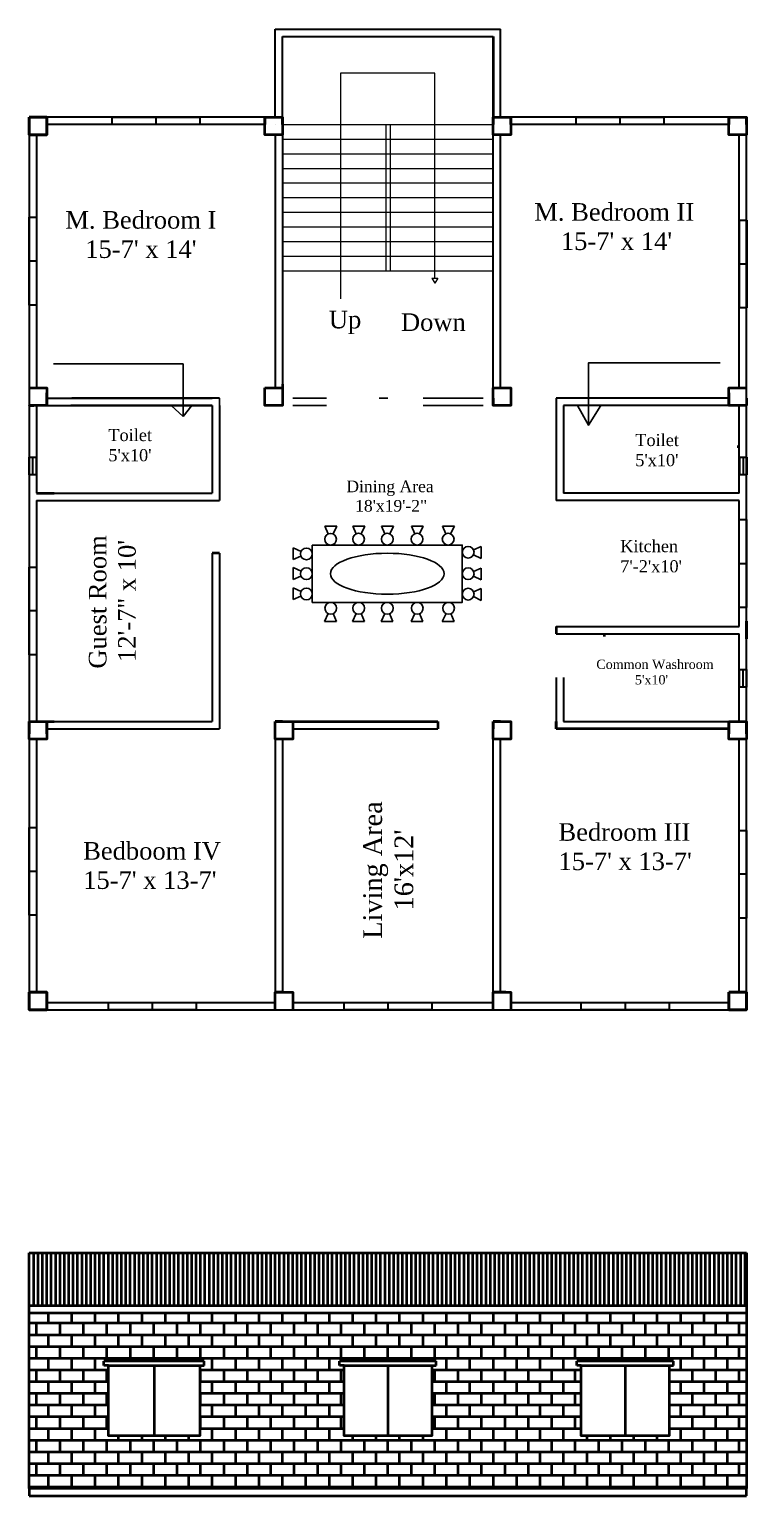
# Model space of a CAD drawing. Header units: inches. Extents: x -79350 to 491628, y -93215 to 155882.
# Drawn here: x -38312 to -37822, y 2094 to 3097 of the extents above; entities that cross this region are included whole.
import ezdxf

# ---------------------------------------------------------------- set-up
doc = ezdxf.new("R2010")
doc.units = ezdxf.units.IN
doc.header["$MEASUREMENT"] = 0
doc.layers.get('0').update_dxf_attribs({"lineweight": 30})
for name, color, linetype, lineweight in [('Column', 1, 'Continuous', 30), ('Letter', 7, 'Continuous', 20), ('LINE', 7, 'Continuous', 20)]:
    doc.layers.add(name, color=color, linetype=linetype, lineweight=lineweight)
doc.layers.add('Door', color=7, linetype='Continuous', lineweight=40, true_color=0x763422)
doc.layers.add('Window', color=7, linetype='Continuous', lineweight=30, true_color=0x6b99dd)
for name, color, linetype in [('Furnitures', 30, 'Continuous'), ('Stairs', 7, 'Continuous'), ('Wall', 7, 'Continuous')]:
    doc.layers.add(name, color=color, linetype=linetype)
doc.styles.get("Standard").update_dxf_attribs({"font": 'times.ttf', "height": 12})

msp = doc.modelspace()

# ---------------------------------------------------------------- hatches: boundary and pattern name
at = {"layer": 'LINE', "linetype": 'ByBlock', "lineweight": 40, "true_color": 0xcba65d}
h = msp.add_hatch(dxfattribs=at)
h.set_pattern_fill('AR-B816', color=43)
h.set_pattern_definition([(0, (1380.5, 14228.5), (0, 8), []), (90, (1380.5, 14228.5), (-8, 8), [8, -8])])
h.paths.add_polyline_path([(-38312.5, 2219.5), (-38312.5, 2099.5), (-37822.5, 2099.5), (-37822.5, 2219.5)])
h.paths.add_polyline_path([(-38261.5, 2186.5), (-38193, 2186.5), (-38193, 2183.5), (-38196, 2183.5), (-38196, 2135.5), (-38258.5, 2135.5), (-38258.5, 2183.5), (-38261.5, 2183.5)], flags=16)
h.paths.add_polyline_path([(-38100.5, 2186.5), (-38034.5, 2186.5), (-38034.5, 2183.5), (-38037.5, 2183.5), (-38037.5, 2135.5), (-38097.5, 2135.5), (-38097.5, 2183.5), (-38100.5, 2183.5)], flags=16)
h.paths.add_polyline_path([(-37938.42, 2186.5), (-37872.42, 2186.5), (-37872.42, 2183.5), (-37875.42, 2183.5), (-37875.42, 2135.5), (-37935.42, 2135.5), (-37935.42, 2183.5), (-37938.42, 2183.5)], flags=16)

# ---------------------------------------------------------------- linework, layer by layer
for p, q in [((-38144.5, 3036.5), (-38144.5, 3096.5)), ((-38144.5, 3096.5), (-37990.5, 3096.5)), ((-37995.5, 3096.5), (-37995.5, 3096.5)), ((-37990.5, 3036.5), (-37990.5, 3096.5)), ((-38139.5, 3036.5), (-38139.5, 3091.54)), ((-38139.5, 3091.5), (-37995.5, 3091.5)), ((-38307.5, 3036.5), (-38312.5, 3036.5)), ((-38312.5, 3031.5), (-38312.5, 3036.5)), ((-38151.5, 3036.5), (-38307.5, 3036.5)), ((-38139.5, 3036.5), (-38139.5, 3031.5)), ((-37995.5, 3036.5), (-37995.5, 3031.5)), ((-37827.5, 3036.5), (-37990.5, 3036.5)), ((-37827.5, 3036.5), (-37822.5, 3036.5)), ((-37822.5, 3031.5), (-37822.5, 3036.5)), ((-38312.5, 3031.5), (-38312.5, 2431.5)), ((-38151.5, 3031.5), (-38300.5, 3031.5)), ((-38139.5, 3031.5), (-38139.5, 2844.5)), ((-37995.5, 2844.5), (-37995.5, 3031.5)), ((-37834.5, 3031.5), (-37983.5, 3031.5)), ((-37822.5, 2431.5), (-37822.5, 3031.5)), ((-38307.5, 3024.5), (-38307.5, 2851.5)), ((-38144.5, 3024.5), (-38144.5, 2851.5)), ((-37990.5, 2851.5), (-37990.5, 3024.5)), ((-37827.5, 2851.5), (-37827.5, 3024.5)), ((-38307.5, 2839.5), (-38307.5, 2779.5)), ((-38300.5, 2844.5), (-38187.5, 2844.5)), ((-38300.5, 2839.5), (-38187.5, 2839.5)), ((-38187.5, 2839.5), (-38284.17, 2839.5)), ((-38182.5, 2844.5), (-38283.5, 2844.5)), ((-38187.5, 2839.5), (-38187.5, 2779.5)), ((-38182.5, 2839.5), (-38182.5, 2774.5)), ((-38139.5, 2844.5), (-38139.62, 2844.5)), ((-37834.5, 2844.5), (-37952.5, 2844.5)), ((-37952.5, 2844.5), (-37952.5, 2774.5)), ((-37851.5, 2839.5), (-37947.5, 2839.5)), ((-37834.5, 2839.5), (-37947.5, 2839.5)), ((-37947.5, 2839.5), (-37947.5, 2779.5)), ((-37827.5, 2779.5), (-37827.5, 2839.5)), ((-38307.5, 2779.5), (-38187.5, 2779.5)), ((-37827.5, 2779.5), (-37947.5, 2779.5)), ((-38307.5, 2774.5), (-38307.5, 2623.5)), ((-38307.5, 2774.5), (-38182.5, 2774.5)), ((-37827.5, 2774.5), (-37952.5, 2774.5)), ((-37827.5, 2688.5), (-37827.5, 2774.5)), ((-38187.5, 2738.5), (-38187.5, 2623.5)), ((-38182.5, 2738.5), (-38182.5, 2618.54)), ((-37952.5, 2688.5), (-37827.5, 2688.5)), ((-37952.5, 2683.5), (-37827.5, 2683.5)), ((-37827.5, 2680), (-37827.5, 2683.5)), ((-37827.5, 2623.5), (-37827.5, 2680)), ((-37952.5, 2653.5), (-37952.5, 2623.5)), ((-37947.5, 2653.5), (-37947.5, 2623.5)), ((-38307.5, 2623.5), (-38187.5, 2623.5)), ((-38300.5, 2618.5), (-38182.5, 2618.5)), ((-38144.51, 2623.5), (-38139.5, 2623.5)), ((-38132.5, 2618.5), (-38033.49, 2618.5)), ((-37995.5, 2623.5), (-37990.5, 2623.5)), ((-37995.5, 2431.5), (-37995.5, 2618.5)), ((-37947.5, 2623.5), (-37827.5, 2623.5)), ((-38307.5, 2611.5), (-38307.5, 2438.5)), ((-38144.5, 2611.5), (-38144.5, 2438.5)), ((-38139.5, 2611.5), (-38139.5, 2438.5)), ((-37990.5, 2438.5), (-37990.5, 2611.5)), ((-37827.5, 2438.5), (-37827.5, 2611.5)), ((-38312.5, 2431.5), (-38312.5, 2426.5)), ((-38307.5, 2426.5), (-38312.5, 2426.5)), ((-38307.5, 2426.5), (-37827.5, 2426.5)), ((-38300.5, 2431.5), (-38144.5, 2431.5)), ((-38132.5, 2431.5), (-37995.5, 2431.5)), ((-37983.5, 2431.5), (-37834.5, 2431.5)), ((-37827.5, 2426.5), (-37822.5, 2426.5)), ((-37822.5, 2431.5), (-37822.5, 2426.5))]:
    msp.add_line(p, q)
at = {"lineweight": 20}
for p, q in [((-38035.4, 3066.43), (-38099.89, 3066.43)), ((-38099.89, 3066.43), (-38099.89, 2912.26)), ((-38035.4, 2926.53), (-38035.4, 3066.43)), ((-38139.5, 3031.5), (-37995.5, 3031.54)), ((-38069, 3031.5), (-38069, 2931.5)), ((-38066, 3031.5), (-38066, 2931.5)), ((-38139.5, 3021.5), (-37995.5, 3021.5)), ((-38139.5, 3011.5), (-37995.5, 3011.5)), ((-38139.5, 3001.5), (-37995.5, 3001.5)), ((-38139.5, 2991.5), (-37995.5, 2991.5)), ((-38139.5, 2981.5), (-37995.5, 2981.5)), ((-38139.5, 2971.5), (-37995.5, 2971.5)), ((-38139.5, 2961.5), (-37995.5, 2961.5)), ((-38139.5, 2951.5), (-37995.5, 2951.5)), ((-38139.5, 2941.5), (-37995.5, 2941.5)), ((-38139.5, 2931.5), (-37995.5, 2931.5)), ((-38037.44, 2926.53), (-38033.4, 2926.53)), ((-38037.44, 2926.53), (-38035.4, 2923.1)), ((-38033.4, 2926.53), (-38035.4, 2923.1))]:
    msp.add_line(p, q, dxfattribs=at)
at = {"color": 200, "lineweight": 20}
msp.add_line((-38035.4, 2923.1), (-38035.4, 2923.1), dxfattribs=at)
at = {"color": 39, "lineweight": 25, "true_color": 0x633d32}
for p, q in [((-38110.58, 2757.05), (-38102.44, 2757.05)), ((-38110.58, 2757.05), (-38108.28, 2751.75)), ((-38102.44, 2757.05), (-38104.97, 2751.7)), ((-38091.48, 2757.1), (-38083.35, 2757.1)), ((-38091.48, 2757.1), (-38089.19, 2751.79)), ((-38083.35, 2757.1), (-38085.88, 2751.74)), ((-38071.85, 2757.1), (-38063.71, 2757.1)), ((-38071.85, 2757.1), (-38069.55, 2751.79)), ((-38063.71, 2757.1), (-38066.24, 2751.74)), ((-38051.5, 2757.1), (-38043.37, 2757.1)), ((-38051.5, 2757.1), (-38049.21, 2751.79)), ((-38043.37, 2757.1), (-38045.9, 2751.74)), ((-38030.25, 2757.1), (-38022.12, 2757.1)), ((-38030.25, 2757.1), (-38027.95, 2751.79)), ((-38022.12, 2757.1), (-38024.65, 2751.74)), ((-38132.2, 2734.17), (-38132.2, 2742.3)), ((-38132.2, 2742.3), (-38126.84, 2739.77)), ((-38132.2, 2734.17), (-38126.9, 2736.46)), ((-38003.72, 2734.93), (-38009.07, 2737.46)), ((-38003.72, 2743.07), (-38009.02, 2740.77)), ((-38003.72, 2743.07), (-38003.72, 2734.93)), ((-38132.2, 2720.61), (-38132.2, 2728.74)), ((-38132.2, 2728.74), (-38126.84, 2726.21)), ((-38003.72, 2728.39), (-38009.02, 2726.09)), ((-38003.72, 2728.39), (-38003.72, 2720.25)), ((-38132.2, 2720.61), (-38126.9, 2722.91)), ((-38003.72, 2720.25), (-38009.07, 2722.79)), ((-38132.2, 2706.79), (-38132.2, 2714.93)), ((-38132.2, 2714.93), (-38126.84, 2712.4)), ((-38132.2, 2706.79), (-38126.9, 2709.09)), ((-38003.72, 2706.29), (-38009.07, 2708.82)), ((-38003.72, 2714.43), (-38009.02, 2712.13)), ((-38003.72, 2714.43), (-38003.72, 2706.29)), ((-38110.81, 2691.9), (-38108.28, 2697.26)), ((-38102.68, 2691.9), (-38104.97, 2697.21)), ((-38091.71, 2691.9), (-38089.18, 2697.26)), ((-38083.57, 2691.9), (-38085.87, 2697.21)), ((-38072.2, 2691.9), (-38069.67, 2697.26)), ((-38064.07, 2691.9), (-38066.36, 2697.21)), ((-38051.73, 2691.9), (-38049.2, 2697.26)), ((-38043.59, 2691.9), (-38045.89, 2697.21)), ((-38030.35, 2691.9), (-38027.82, 2697.26)), ((-38022.21, 2691.9), (-38024.51, 2697.21)), ((-38102.68, 2691.9), (-38110.81, 2691.9)), ((-38083.57, 2691.9), (-38091.71, 2691.9)), ((-38064.07, 2691.9), (-38072.2, 2691.9)), ((-38043.59, 2691.9), (-38051.73, 2691.9)), ((-38022.21, 2691.9), (-38030.35, 2691.9))]:
    msp.add_line(p, q, dxfattribs=at)
msp.add_lwpolyline([(-38119.2, 2744.1), (-38016.71, 2744.1), (-38016.71, 2704.9), (-38119.2, 2704.9)], close=True, dxfattribs=at)
for centre in [(-38106.69, 2748.07), (-38087.59, 2748.11), (-38067.96, 2748.11), (-38047.61, 2748.11), (-38026.36, 2748.11), (-38123.21, 2738.06), (-38012.7, 2739.18), (-38123.21, 2724.5), (-38012.7, 2724.5), (-38123.21, 2710.68), (-38012.7, 2710.54), (-38106.57, 2700.89), (-38087.46, 2700.89), (-38067.96, 2700.89), (-38047.48, 2700.89), (-38026.1, 2700.89)]:
    msp.add_circle(centre, 4.01, dxfattribs=at)
at = {"layer": 'Column'}
for p, q in [((-37995.5, 3096.5), (-37995.5, 3096.5)), ((-38312.5, 3036.5), (-38307.5, 3036.5)), ((-38312.5, 3031.54), (-38312.5, 3036.5)), ((-38139.5, 3036.5), (-38139.5, 3031.54)), ((-37995.5, 3036.5), (-37990.5, 3036.5)), ((-37995.5, 3031.54), (-37995.5, 3036.5)), ((-37827.5, 3036.5), (-37822.5, 3036.5)), ((-37822.5, 3036.5), (-37822.5, 3031.54)), ((-38309.5, 2839.54), (-38312.5, 2839.54)), ((-38139.5, 2839.5), (-38139.5, 2844.5)), ((-37995.5, 2844.79), (-37995.5, 2839.5)), ((-37822.5, 2688.5), (-37822.5, 2683.5)), ((-38307.5, 2623.5), (-38312.5, 2623.5)), ((-38312.5, 2623.5), (-38312.5, 2618.5)), ((-38144.51, 2623.5), (-38139.5, 2623.5)), ((-37995.5, 2623.5), (-37990.5, 2623.5)), ((-37995.5, 2623.5), (-37995.5, 2618.5)), ((-37822.5, 2623.5), (-37827.5, 2623.5)), ((-37822.5, 2623.5), (-37822.5, 2618.5)), ((-38312.5, 2431.5), (-38312.5, 2426.5)), ((-38312.5, 2426.5), (-38307.5, 2426.5)), ((-37995.5, 2431.5), (-37995.5, 2426.5)), ((-37827.5, 2426.5), (-37822.5, 2426.5)), ((-37822.5, 2431.5), (-37822.5, 2426.5))]:
    msp.add_line(p, q, dxfattribs=at)
at = {"layer": 'Column', "lineweight": 40}
for p, q in [((-38300.5, 3036.5), (-38312.5, 3036.5)), ((-38312.5, 3036.5), (-38312.5, 3024.5)), ((-38300.5, 3024.5), (-38300.5, 3036.5)), ((-38151.5, 3036.5), (-38151.5, 3031.5)), ((-38139.5, 3031.5), (-38139.5, 3036.5)), ((-37995.5, 3036.5), (-37995.5, 3031.5)), ((-37983.5, 3031.5), (-37983.5, 3036.5)), ((-37834.5, 3036.5), (-37834.5, 3031.5)), ((-37822.5, 3031.5), (-37822.5, 3036.5)), ((-38312.5, 3024.5), (-38300.5, 3024.5)), ((-38300.5, 2839.5), (-38300.5, 2848)), ((-37834.5, 2848), (-37834.5, 2839.5)), ((-38312.5, 2839.54), (-38312.5, 2839.5)), ((-37822.5, 2680), (-37822.5, 2692)), ((-38312.5, 2623.5), (-38312.5, 2615)), ((-38300.5, 2615), (-38300.5, 2623.5)), ((-37834.5, 2623.5), (-37834.5, 2615)), ((-37822.5, 2615), (-37822.5, 2623.5)), ((-38300.5, 2438.5), (-38312.5, 2438.5)), ((-38312.5, 2438.5), (-38312.5, 2426.5)), ((-38300.5, 2426.5), (-38300.5, 2438.5)), ((-38139.5, 2438.5), (-38144.5, 2438.5)), ((-37987, 2438.5), (-37995.5, 2438.5)), ((-37822.5, 2438.5), (-37834.5, 2438.5)), ((-37834.5, 2438.5), (-37834.5, 2426.5)), ((-37822.5, 2426.5), (-37822.5, 2438.5)), ((-38312.5, 2426.5), (-38300.5, 2426.5)), ((-37834.5, 2426.5), (-37822.5, 2426.5))]:
    msp.add_line(p, q, dxfattribs=at)
at = {"layer": 'Column', "color": 7, "lineweight": 40}
for points in [[(-38312.5, 3036.5), (-38300.5, 3036.5), (-38300.5, 3024.5), (-38312.5, 3024.5)], [(-38151.5, 3036.5), (-38139.5, 3036.5), (-38139.5, 3024.5), (-38151.5, 3024.5)], [(-38151.5, 3036.5), (-38139.5, 3036.5), (-38139.5, 3024.5), (-38151.5, 3024.5)], [(-37995.5, 3036.5), (-37983.5, 3036.5), (-37983.5, 3024.5), (-37995.5, 3024.5)], [(-37995.5, 3036.5), (-37983.5, 3036.5), (-37983.5, 3024.5), (-37995.5, 3024.5)], [(-37834.5, 3036.5), (-37822.5, 3036.5), (-37822.5, 3024.5), (-37834.5, 3024.5)], [(-37834.5, 3036.5), (-37822.5, 3036.5), (-37822.5, 3024.5), (-37834.5, 3024.5)], [(-38151.5, 2851.5), (-38139.5, 2851.5), (-38139.5, 2839.5), (-38151.5, 2839.5)], [(-37995.5, 2851.5), (-37983.5, 2851.5), (-37983.5, 2839.5), (-37995.5, 2839.5)], [(-38295.5, 2839.5), (-38295.5, 2839.5)], [(-38312.5, 2623.5), (-38300.5, 2623.5), (-38300.5, 2611.5), (-38312.5, 2611.5)], [(-38312.5, 2623.5), (-38300.5, 2623.5), (-38300.5, 2611.5), (-38312.5, 2611.5)], [(-38144.5, 2623.5), (-38132.5, 2623.5), (-38132.5, 2611.5), (-38144.5, 2611.5)], [(-37995.5, 2623.5), (-37983.5, 2623.5), (-37983.5, 2611.5), (-37995.5, 2611.5)], [(-37834.5, 2623.5), (-37822.5, 2623.5), (-37822.5, 2611.5), (-37834.5, 2611.5)], [(-38312.5, 2438.5), (-38300.5, 2438.5), (-38300.5, 2426.5), (-38312.5, 2426.5)], [(-38312.5, 2438.5), (-38300.5, 2438.5), (-38300.5, 2426.5), (-38312.5, 2426.5)], [(-37834.5, 2438.5), (-37822.5, 2438.5), (-37822.5, 2426.5), (-37834.5, 2426.5)], [(-37834.5, 2438.5), (-37822.5, 2438.5), (-37822.5, 2426.5), (-37834.5, 2426.5)]]:
    msp.add_lwpolyline(points, close=True, dxfattribs=at)
for points in [[(-38312.5, 2851.5), (-38300.5, 2851.5), (-38300.5, 2839.5), (-38312.5, 2839.5), (-38312.5, 2839.54)], [(-38307.5, 2851.5), (-38300.5, 2851.5)], [(-38151.5, 2842), (-38151.5, 2851.5)], [(-38139.5, 2854), (-38139.5, 2842)], [(-37822.5, 2839.5), (-37834.5, 2839.5), (-37834.5, 2851.5), (-37822.5, 2851.5)], [(-38300.5, 2839.5), (-38307.5, 2839.5)], [(-38307.5, 2779.5), (-38295.5, 2779.5)], [(-37822.5, 2692), (-37822.5, 2680)], [(-38307.5, 2623.5), (-38295.5, 2623.5)], [(-38300.5, 2611.5), (-38307.5, 2611.5)], [(-38144.5, 2426.5), (-38144.5, 2438.5), (-38132.5, 2438.5), (-38132.5, 2426.5)], [(-37995.5, 2426.5), (-37995.5, 2438.5), (-37983.5, 2438.5), (-37983.5, 2426.5)]]:
    msp.add_lwpolyline(points, dxfattribs=at)
at = {"layer": 'Door'}
for p, q in [((-38312.5, 2839.54), (-38309.5, 2839.54)), ((-38139.5, 2844.5), (-38139.5, 2839.5)), ((-37995.5, 2844.5), (-37995.5, 2844.79)), ((-37995.5, 2844.5), (-37995.5, 2839.5)), ((-37822.5, 2844.5), (-37822.5, 2839.5)), ((-37828.92, 2811.5), (-37827.92, 2811.5)), ((-37919.5, 2681.5), (-37919.5, 2682.5)), ((-38139.5, 2623.5), (-38144.51, 2623.5)), ((-38144.51, 2623.5), (-38144.51, 2623.5)), ((-37990.5, 2623.5), (-37995.5, 2623.5)), ((-37995.5, 2623.5), (-37995.5, 2618.5))]:
    msp.add_line(p, q, dxfattribs=at)
msp.add_arc((-38143.23, 2621.89), 39.41, 184.88382, 184.93654, dxfattribs=at)
at = {"layer": 'Furnitures', "color": 39, "lineweight": 25, "true_color": 0x633d32}
msp.add_ellipse((-38067.96, 2724.5), major_axis=(38.81, 0), ratio=0.3605472, dxfattribs=at)
at = {"layer": 'LINE', "lineweight": 40}
for p, q in [((-37995.5, 3091.5), (-37995.5, 3036.5)), ((-38182.5, 2738.5), (-38187.5, 2738.5)), ((-37952.5, 2688.5), (-37952.5, 2683.5)), ((-38139.5, 2623.5), (-38033.5, 2623.5)), ((-38033.5, 2623.5), (-38033.5, 2618.5)), ((-37952.5, 2618.54), (-37952.5, 2623.5)), ((-37952.5, 2623.5), (-37952.5, 2618.54)), ((-37834.5, 2618.54), (-37952.5, 2618.54))]:
    msp.add_line(p, q, dxfattribs=at)
at = {"layer": 'LINE', "color": 135, "linetype": 'ByBlock', "lineweight": 40, "true_color": 0x5f919e}
for p, q in [((-38312.5, 2224.5), (-38312.5, 2260.5)), ((-38312.5, 2260.5), (-37822.5, 2260.5)), ((-38309.5, 2224.5), (-38309.5, 2260.5)), ((-38306.5, 2224.5), (-38306.5, 2260.5)), ((-38303.5, 2224.5), (-38303.5, 2260.5)), ((-38300.5, 2224.5), (-38300.5, 2260.5)), ((-38297.5, 2224.5), (-38297.5, 2260.5)), ((-38294.5, 2224.5), (-38294.5, 2260.5)), ((-38294.5, 2224.5), (-38294.5, 2260.5)), ((-38291.5, 2224.5), (-38291.5, 2260.5)), ((-38288.5, 2224.5), (-38288.5, 2260.5)), ((-38285.5, 2224.5), (-38285.5, 2260.5)), ((-38282.5, 2224.5), (-38282.5, 2260.5)), ((-38279.5, 2224.5), (-38279.5, 2260.5)), ((-38279.5, 2224.5), (-38279.5, 2260.5)), ((-38276.5, 2224.5), (-38276.5, 2260.5)), ((-38273.5, 2224.5), (-38273.5, 2260.5)), ((-38270.5, 2224.5), (-38270.5, 2260.5)), ((-38267.5, 2224.5), (-38267.5, 2260.5)), ((-38267.5, 2224.5), (-38267.5, 2260.5)), ((-38264.5, 2224.5), (-38264.5, 2260.5)), ((-38264.5, 2224.5), (-38264.5, 2260.5)), ((-38261.5, 2224.5), (-38261.5, 2260.5)), ((-38258.5, 2224.5), (-38258.5, 2260.5)), ((-38255.5, 2224.5), (-38255.5, 2260.5)), ((-38252.5, 2224.5), (-38252.5, 2260.5)), ((-38252.5, 2224.5), (-38252.5, 2260.5)), ((-38249.5, 2224.5), (-38249.5, 2260.5)), ((-38246.5, 2224.5), (-38246.5, 2260.5)), ((-38243.5, 2224.5), (-38243.5, 2260.5)), ((-38240.5, 2224.5), (-38240.5, 2260.5)), ((-38237.5, 2224.5), (-38237.5, 2260.5)), ((-38237.5, 2224.5), (-38237.5, 2260.5)), ((-38234.5, 2224.5), (-38234.5, 2260.5)), ((-38231.5, 2224.5), (-38231.5, 2260.5)), ((-38228.5, 2224.5), (-38228.5, 2260.5)), ((-38225.5, 2224.5), (-38225.5, 2260.5)), ((-38222.5, 2224.5), (-38222.5, 2260.5)), ((-38222.5, 2224.5), (-38222.5, 2260.5)), ((-38219.5, 2224.5), (-38219.5, 2260.5)), ((-38216.5, 2224.5), (-38216.5, 2260.5)), ((-38213.5, 2224.5), (-38213.5, 2260.5)), ((-38210.5, 2224.5), (-38210.5, 2260.5)), ((-38210.5, 2224.5), (-38210.5, 2260.5)), ((-38207.5, 2224.5), (-38207.5, 2260.5)), ((-38207.5, 2224.5), (-38207.5, 2260.5)), ((-38204.5, 2224.5), (-38204.5, 2260.5)), ((-38201.5, 2224.5), (-38201.5, 2260.5)), ((-38198.5, 2224.5), (-38198.5, 2260.5)), ((-38195.5, 2224.5), (-38195.5, 2260.5)), ((-38195.5, 2224.5), (-38195.5, 2260.5)), ((-38192.5, 2224.5), (-38192.5, 2260.5)), ((-38189.5, 2224.5), (-38189.5, 2260.5)), ((-38186.5, 2224.5), (-38186.5, 2260.5)), ((-38183.5, 2224.5), (-38183.5, 2260.5)), ((-38180.5, 2224.5), (-38180.5, 2260.5)), ((-38180.5, 2224.5), (-38180.5, 2260.5)), ((-38177.5, 2224.5), (-38177.5, 2260.5)), ((-38174.5, 2224.5), (-38174.5, 2260.5)), ((-38171.5, 2224.5), (-38171.5, 2260.5)), ((-38168.5, 2224.5), (-38168.5, 2260.5)), ((-38165.5, 2224.5), (-38165.5, 2260.5)), ((-38165.5, 2224.5), (-38165.5, 2260.5)), ((-38162.5, 2224.5), (-38162.5, 2260.5)), ((-38159.5, 2224.5), (-38159.5, 2260.5)), ((-38156.5, 2224.5), (-38156.5, 2260.5)), ((-38153.5, 2224.5), (-38153.5, 2260.5)), ((-38153.5, 2224.5), (-38153.5, 2260.5)), ((-38150.5, 2224.5), (-38150.5, 2260.5)), ((-38150.5, 2224.5), (-38150.5, 2260.5)), ((-38147.5, 2224.5), (-38147.5, 2260.5)), ((-38144.5, 2224.5), (-38144.5, 2260.5)), ((-38141.5, 2224.5), (-38141.5, 2260.5)), ((-38138.5, 2224.5), (-38138.5, 2260.5)), ((-38138.5, 2224.5), (-38138.5, 2260.5)), ((-38135.5, 2224.5), (-38135.5, 2260.5)), ((-38132.5, 2224.5), (-38132.5, 2260.5)), ((-38129.5, 2224.5), (-38129.5, 2260.5)), ((-38126.5, 2224.5), (-38126.5, 2260.5)), ((-38123.5, 2224.5), (-38123.5, 2260.5)), ((-38123.5, 2224.5), (-38123.5, 2260.5)), ((-38120.5, 2224.5), (-38120.5, 2260.5)), ((-38117.5, 2224.5), (-38117.5, 2260.5)), ((-38114.5, 2224.5), (-38114.5, 2260.5)), ((-38111.5, 2224.5), (-38111.5, 2260.5)), ((-38108.5, 2224.5), (-38108.5, 2260.5)), ((-38108.5, 2224.5), (-38108.5, 2260.5)), ((-38105.5, 2224.5), (-38105.5, 2260.5)), ((-38102.5, 2224.5), (-38102.5, 2260.5)), ((-38099.5, 2224.5), (-38099.5, 2260.5)), ((-38096.5, 2224.5), (-38096.5, 2260.5)), ((-38096.5, 2224.5), (-38096.5, 2260.5)), ((-38093.5, 2224.5), (-38093.5, 2260.5)), ((-38093.5, 2224.5), (-38093.5, 2260.5)), ((-38090.5, 2224.5), (-38090.5, 2260.5)), ((-38087.5, 2224.5), (-38087.5, 2260.5)), ((-38084.5, 2224.5), (-38084.5, 2260.5)), ((-38081.5, 2224.5), (-38081.5, 2260.5)), ((-38081.5, 2224.5), (-38081.5, 2260.5)), ((-38078.5, 2224.5), (-38078.5, 2260.5)), ((-38075.5, 2224.5), (-38075.5, 2260.5)), ((-38072.5, 2224.5), (-38072.5, 2260.5)), ((-38069.5, 2224.5), (-38069.5, 2260.5)), ((-38066.5, 2224.5), (-38066.5, 2260.5)), ((-38066.5, 2224.5), (-38066.5, 2260.5)), ((-38063.5, 2224.5), (-38063.5, 2260.5)), ((-38060.5, 2224.5), (-38060.5, 2260.5)), ((-38057.5, 2224.5), (-38057.5, 2260.5)), ((-38054.5, 2224.5), (-38054.5, 2260.5)), ((-38051.5, 2224.5), (-38051.5, 2260.5)), ((-38051.5, 2224.5), (-38051.5, 2260.5)), ((-38048.5, 2224.5), (-38048.5, 2260.5)), ((-38045.5, 2224.5), (-38045.5, 2260.5)), ((-38042.5, 2224.5), (-38042.5, 2260.5)), ((-38039.5, 2224.5), (-38039.5, 2260.5)), ((-38039.5, 2224.5), (-38039.5, 2260.5)), ((-38036.5, 2224.5), (-38036.5, 2260.5)), ((-38036.5, 2224.5), (-38036.5, 2260.5)), ((-38033.5, 2224.5), (-38033.5, 2260.5)), ((-38030.5, 2224.5), (-38030.5, 2260.5)), ((-38027.5, 2224.5), (-38027.5, 2260.5)), ((-38024.5, 2224.5), (-38024.5, 2260.5)), ((-38024.5, 2224.5), (-38024.5, 2260.5)), ((-38021.5, 2224.5), (-38021.5, 2260.5)), ((-38018.5, 2224.5), (-38018.5, 2260.5)), ((-38015.5, 2224.5), (-38015.5, 2260.5)), ((-38012.5, 2224.5), (-38012.5, 2260.5)), ((-38009.5, 2224.5), (-38009.5, 2260.5)), ((-38009.5, 2224.5), (-38009.5, 2260.5)), ((-38006.5, 2224.5), (-38006.5, 2260.5)), ((-38003.5, 2224.5), (-38003.5, 2260.5)), ((-38000.5, 2224.5), (-38000.5, 2260.5)), ((-37997.5, 2224.5), (-37997.5, 2260.5)), ((-37994.5, 2224.5), (-37994.5, 2260.5)), ((-37994.5, 2224.5), (-37994.5, 2260.5)), ((-37991.5, 2224.5), (-37991.5, 2260.5)), ((-37988.5, 2224.5), (-37988.5, 2260.5)), ((-37985.5, 2224.5), (-37985.5, 2260.5)), ((-37982.5, 2224.5), (-37982.5, 2260.5)), ((-37982.5, 2224.5), (-37982.5, 2260.5)), ((-37979.5, 2224.5), (-37979.5, 2260.5)), ((-37979.5, 2224.5), (-37979.5, 2260.5)), ((-37976.5, 2224.5), (-37976.5, 2260.5)), ((-37973.5, 2224.5), (-37973.5, 2260.5)), ((-37970.5, 2224.5), (-37970.5, 2260.5)), ((-37967.5, 2224.5), (-37967.5, 2260.5)), ((-37967.5, 2224.5), (-37967.5, 2260.5)), ((-37964.5, 2224.5), (-37964.5, 2260.5)), ((-37961.5, 2224.5), (-37961.5, 2260.5)), ((-37958.5, 2224.5), (-37958.5, 2260.5)), ((-37955.5, 2224.5), (-37955.5, 2260.5)), ((-37952.5, 2224.5), (-37952.5, 2260.5)), ((-37952.5, 2224.5), (-37952.5, 2260.5)), ((-37949.5, 2224.5), (-37949.5, 2260.5)), ((-37946.5, 2224.5), (-37946.5, 2260.5)), ((-37943.5, 2224.5), (-37943.5, 2260.5)), ((-37940.5, 2224.5), (-37940.5, 2260.5)), ((-37937.5, 2224.5), (-37937.5, 2260.5)), ((-37937.5, 2224.5), (-37937.5, 2260.5)), ((-37934.5, 2224.5), (-37934.5, 2260.5)), ((-37931.5, 2224.5), (-37931.5, 2260.5)), ((-37928.5, 2224.5), (-37928.5, 2260.5)), ((-37925.5, 2224.5), (-37925.5, 2260.5)), ((-37925.5, 2224.5), (-37925.5, 2260.5)), ((-37922.5, 2224.5), (-37922.5, 2260.5)), ((-37922.5, 2224.5), (-37922.5, 2260.5)), ((-37919.5, 2224.5), (-37919.5, 2260.5)), ((-37916.5, 2224.5), (-37916.5, 2260.5)), ((-37913.5, 2224.5), (-37913.5, 2260.5)), ((-37910.5, 2224.5), (-37910.5, 2260.5)), ((-37910.5, 2224.5), (-37910.5, 2260.5)), ((-37907.5, 2224.5), (-37907.5, 2260.5)), ((-37904.5, 2224.5), (-37904.5, 2260.5)), ((-37901.5, 2224.5), (-37901.5, 2260.5)), ((-37898.5, 2224.5), (-37898.5, 2260.5)), ((-37895.5, 2224.5), (-37895.5, 2260.5)), ((-37895.5, 2224.5), (-37895.5, 2260.5)), ((-37892.5, 2224.5), (-37892.5, 2260.5)), ((-37889.5, 2224.5), (-37889.5, 2260.5)), ((-37886.5, 2224.5), (-37886.5, 2260.5)), ((-37883.5, 2224.5), (-37883.5, 2260.5)), ((-37880.5, 2224.5), (-37880.5, 2260.5)), ((-37880.5, 2224.5), (-37880.5, 2260.5)), ((-37877.5, 2224.5), (-37877.5, 2260.5)), ((-37874.5, 2224.5), (-37874.5, 2260.5)), ((-37871.5, 2224.5), (-37871.5, 2260.5)), ((-37868.5, 2224.5), (-37868.5, 2260.5)), ((-37868.5, 2224.5), (-37868.5, 2260.5)), ((-37865.5, 2224.5), (-37865.5, 2260.5)), ((-37865.5, 2224.5), (-37865.5, 2260.5)), ((-37862.5, 2224.5), (-37862.5, 2260.5)), ((-37859.5, 2224.5), (-37859.5, 2260.5)), ((-37856.5, 2224.5), (-37856.5, 2260.5)), ((-37853.5, 2224.5), (-37853.5, 2260.5)), ((-37853.5, 2224.5), (-37853.5, 2260.5)), ((-37850.5, 2224.5), (-37850.5, 2260.5)), ((-37847.5, 2224.5), (-37847.5, 2260.5)), ((-37844.5, 2224.5), (-37844.5, 2260.5)), ((-37841.5, 2224.5), (-37841.5, 2260.5)), ((-37838.5, 2224.5), (-37838.5, 2260.5)), ((-37838.5, 2224.5), (-37838.5, 2260.5)), ((-37835.5, 2224.5), (-37835.5, 2260.5)), ((-37832.5, 2224.5), (-37832.5, 2260.5)), ((-37829.5, 2224.5), (-37829.5, 2260.5)), ((-37826.5, 2224.5), (-37826.5, 2260.5)), ((-37823.5, 2224.5), (-37823.5, 2260.5)), ((-37823.5, 2224.5), (-37823.5, 2260.5)), ((-37822.5, 2260.5), (-37822.5, 2224.5))]:
    msp.add_line(p, q, dxfattribs=at)
at = {"layer": 'LINE', "linetype": 'ByBlock', "lineweight": 40}
for p, q in [((-38312.5, 2219.5), (-38312.5, 2224.5)), ((-38312.5, 2224.5), (-37822.5, 2224.5)), ((-37822.5, 2224.5), (-37822.5, 2219.5)), ((-38261.5, 2183.5), (-38261.5, 2186.5)), ((-38193, 2186.5), (-38261.5, 2186.5)), ((-38193, 2183.5), (-38193, 2186.5)), ((-38100.5, 2183.5), (-38100.5, 2186.5)), ((-38034.5, 2186.5), (-38100.5, 2186.5)), ((-38034.5, 2183.5), (-38034.5, 2186.5)), ((-37938.42, 2183.5), (-37938.42, 2186.5)), ((-37872.42, 2186.5), (-37938.42, 2186.5)), ((-37872.42, 2183.5), (-37872.42, 2186.5)), ((-38258.5, 2183.5), (-38261.5, 2183.5)), ((-38227.25, 2183.5), (-38227.25, 2135.5)), ((-38196, 2183.5), (-38193, 2183.5)), ((-38097.5, 2183.5), (-38100.5, 2183.5)), ((-38067.5, 2183.5), (-38067.5, 2135.5)), ((-38037.5, 2183.5), (-38034.5, 2183.5)), ((-37935.42, 2183.5), (-37938.42, 2183.5)), ((-37905.42, 2183.5), (-37905.42, 2135.5)), ((-37875.42, 2183.5), (-37872.42, 2183.5)), ((-38312.5, 2099.5), (-38312.5, 2094.5)), ((-38312.5, 2094.5), (-37822.5, 2094.5)), ((-37822.5, 2094.5), (-37822.5, 2099.5))]:
    msp.add_line(p, q, dxfattribs=at)
for points in [[(-38312.5, 2219.5), (-37822.5, 2219.5), (-37822.5, 2099.5), (-38312.5, 2099.5)], [(-38258.5, 2183.5), (-38196, 2183.5), (-38196, 2135.5), (-38258.5, 2135.5)], [(-38097.5, 2183.5), (-38037.5, 2183.5), (-38037.5, 2135.5), (-38097.5, 2135.5)], [(-37935.42, 2183.5), (-37875.42, 2183.5), (-37875.42, 2135.5), (-37935.42, 2135.5)]]:
    msp.add_lwpolyline(points, close=True, dxfattribs=at)
at = {"layer": 'Wall'}
for p, q in [((-38144.5, 3091.54), (-38144.5, 3096.5)), ((-38144.5, 3096.5), (-38139.5, 3096.5)), ((-37990.5, 3096.5), (-37995.5, 3096.5)), ((-37990.5, 3096.5), (-37990.5, 3096.5)), ((-38144.62, 3031.5), (-38144.62, 3031.54)), ((-38296, 2868), (-38207.5, 2868)), ((-38207.5, 2868), (-38207.5, 2832)), ((-38300.5, 2839.5), (-38307.5, 2839.5)), ((-38201.5, 2839.5), (-38215.5, 2839.5)), ((-38215.5, 2839.5), (-38207.5, 2832)), ((-38207.5, 2832), (-38201.5, 2839.5)), ((-38182.5, 2839.5), (-38182.5, 2844.5)), ((-38132.5, 2844.5), (-38109.42, 2844.5)), ((-38132.5, 2839.5), (-38109.42, 2839.5)), ((-38073.42, 2844.5), (-38067.5, 2844.5)), ((-38043.5, 2844.5), (-38002.5, 2844.5)), ((-38043.5, 2839.5), (-38002.5, 2839.5)), ((-37834.5, 2839.5), (-37827.5, 2839.5)), ((-38187.5, 2738.5), (-38182.5, 2738.5)), ((-38139.5, 2623.5), (-38033.5, 2623.5)), ((-38033.5, 2618.54), (-38033.5, 2623.5)), ((-37947.5, 2618.54), (-37834.5, 2618.54))]:
    msp.add_line(p, q, dxfattribs=at)
at = {"layer": 'Wall', "color": 1, "lineweight": 40}
for p, q in [((-38312.5, 2839.5), (-38312.5, 2839.54)), ((-38307.5, 2839.5), (-38312.5, 2839.5)), ((-38139.5, 2844.5), (-38139.5, 2839.5))]:
    msp.add_line(p, q, dxfattribs=at)
at = {"layer": 'Wall'}
msp.add_lwpolyline([(-37840.5, 2868.5), (-37930.5, 2868.5), (-37930.5, 2826), (-37922, 2839.5), (-37938, 2839.5), (-37930.5, 2826)], dxfattribs=at)
at = {"layer": 'Window'}
for p, q in [((-38256, 3036.5), (-38196, 3036.5)), ((-38256, 3031.5), (-38256, 3036.5)), ((-38226, 3036.5), (-38226, 3031.5)), ((-38196, 3036.5), (-38196, 3031.5)), ((-37939, 3036.5), (-37879, 3036.5)), ((-37939, 3031.5), (-37939, 3036.5)), ((-37909, 3036.5), (-37909, 3031.5)), ((-37879, 3036.5), (-37879, 3031.5)), ((-38196, 3031.5), (-38256, 3031.5)), ((-37879, 3031.5), (-37939, 3031.5)), ((-38312.5, 2908.09), (-38312.5, 2968.09)), ((-38312.5, 2968.09), (-38307.5, 2968.09)), ((-38307.5, 2968.09), (-38307.5, 2908.09)), ((-37827.42, 2906.09), (-37827.42, 2966.09)), ((-37827.42, 2966.09), (-37822.42, 2966.09)), ((-37822.42, 2966.09), (-37822.42, 2906.09)), ((-38307.5, 2938.09), (-38312.5, 2938.09)), ((-37822.42, 2936.09), (-37827.42, 2936.09)), ((-38307.5, 2908.09), (-38312.5, 2908.09)), ((-37822.42, 2906.09), (-37827.42, 2906.09)), ((-38312.5, 2804.09), (-38307.5, 2804.09)), ((-38312.5, 2792.09), (-38312.5, 2804.09)), ((-38310, 2792.09), (-38310, 2804.09)), ((-38307.5, 2792.09), (-38307.5, 2804.09)), ((-37827.42, 2792.09), (-37827.42, 2804.09)), ((-37827.42, 2804.09), (-37822.42, 2804.09)), ((-37827.42, 2804.09), (-37827.42, 2792.09)), ((-37824.92, 2804.09), (-37824.92, 2792.09)), ((-37822.42, 2804.09), (-37822.42, 2792.09)), ((-37822.42, 2804.09), (-37822.42, 2792.09)), ((-37822.42, 2804.09), (-37822.42, 2792.09)), ((-37822.42, 2804.09), (-37822.42, 2792.09)), ((-38307.5, 2792.09), (-38312.5, 2792.09)), ((-37822.42, 2792.09), (-37827.42, 2792.09)), ((-37827.5, 2701.5), (-37827.5, 2761.5)), ((-37827.5, 2761.5), (-37822.5, 2761.5)), ((-37822.5, 2761.5), (-37822.5, 2701.5)), ((-38312.5, 2669.09), (-38312.5, 2729.09)), ((-38312.5, 2729.09), (-38307.5, 2729.09)), ((-38307.5, 2729.09), (-38307.5, 2669.09)), ((-37827.5, 2731.5), (-37822.5, 2731.5)), ((-37822.5, 2701.5), (-37822.5, 2706.5)), ((-38307.5, 2699.09), (-38312.5, 2699.09)), ((-37822.5, 2701.5), (-37827.5, 2701.5)), ((-38307.5, 2669.09), (-38312.5, 2669.09)), ((-37827.5, 2647.09), (-37827.5, 2659.09)), ((-37827.5, 2659.09), (-37822.5, 2659.09)), ((-37827.5, 2659.09), (-37827.5, 2647.09)), ((-37825, 2659.09), (-37825, 2647.09)), ((-37822.5, 2659.09), (-37822.5, 2647.09)), ((-37822.5, 2659.09), (-37822.5, 2647.09)), ((-37822.5, 2659.09), (-37822.5, 2647.09)), ((-37822.5, 2659.09), (-37822.5, 2647.09)), ((-37822.5, 2647.09), (-37827.5, 2647.09)), ((-38312.5, 2491.09), (-38312.5, 2551.09)), ((-38312.5, 2551.09), (-38307.5, 2551.09)), ((-38307.5, 2551.09), (-38307.5, 2491.09)), ((-37827.5, 2489.09), (-37827.5, 2549.09)), ((-37827.5, 2549.09), (-37822.5, 2549.09)), ((-37822.5, 2549.09), (-37822.5, 2489.09)), ((-38307.5, 2521.09), (-38312.5, 2521.09)), ((-37822.5, 2519.09), (-37827.5, 2519.09)), ((-38307.5, 2491.09), (-38312.5, 2491.09)), ((-37822.5, 2489.09), (-37827.5, 2489.09)), ((-38258.5, 2431.5), (-38198.5, 2431.5)), ((-38258.5, 2426.5), (-38258.5, 2431.5)), ((-38198.5, 2426.5), (-38258.5, 2426.5)), ((-38228.5, 2431.5), (-38228.5, 2426.5)), ((-38198.5, 2431.5), (-38198.5, 2426.5)), ((-38097.5, 2431.5), (-38037.5, 2431.5)), ((-38097.5, 2426.5), (-38097.5, 2431.5)), ((-38037.5, 2426.5), (-38097.5, 2426.5)), ((-38067.5, 2431.5), (-38067.5, 2426.5)), ((-38037.5, 2431.5), (-38037.5, 2426.5)), ((-37935.42, 2431.5), (-37875.42, 2431.5)), ((-37935.42, 2426.5), (-37935.42, 2431.5)), ((-37875.42, 2426.5), (-37935.42, 2426.5)), ((-37905.42, 2431.5), (-37905.42, 2426.5)), ((-37875.42, 2431.5), (-37875.42, 2426.5))]:
    msp.add_line(p, q, dxfattribs=at)

# ---------------------------------------------------------------- texts
at = {"layer": 'Letter', "attachment_point": 1}
for s, width, gutter_width, heights, insert, char_height in [("M. Bedroom II^J    15-7' x 14'", 143.7063, 60, [47.61], (-37967.5, 2977.72), 12), ("M. Bedroom I^J   15-7' x 14'", 143.7063, 60, [47.61], (-38287.88, 2972.29), 12), ("Toilet^J5'x10'", 97.678, 41.31, [0], (-38258.5, 2823.39), 8.2616), ("Toilet^J5'x10'", 97.678, 41.31, [0], (-37898.5, 2820), 8.2616), ('Dining Area ^J  18\'x19\'-2"', 95.1702, 39.74, [31.53], (-38095.92, 2788.15), 7.9471), ("       Kitchen^J       7'-2'x10'", 97.678, 41.31, [0], (-37930.61, 2747.48), 8.2616), ("Common Washroom^J           5'x10'", 93.1404, 31.73, [17.19], (-37925.11, 2665.79), 6.3452), ("Bedroom III^J15-7' x 13-7'", 143.7063, 60, [47.61], (-37951, 2554), 12), (" Bedboom IV^J 15-7' x 13-7'", 143.7063, 60, [47.61], (-38280.25, 2541.12), 12)]:
    msp.add_mtext_dynamic_manual_height_columns(s, width=width, gutter_width=gutter_width, heights=heights, dxfattribs=dict(at, insert=insert, char_height=char_height))
at = {"layer": 'Letter', "attachment_point": 1, "rotation": 90}
for s, width, gutter_width, heights, insert, char_height in [('Guest Room^J 12\'-7" x 10\'', 159.6277, 60, [0], (-38271.84, 2659.64), 12), ("Living Area ^J    16'x12'", 153.1953, 63.96, [50.75], (-38084.35, 2475.09), 12.7924)]:
    msp.add_mtext_dynamic_manual_height_columns(s, width=width, gutter_width=gutter_width, heights=heights, dxfattribs=dict(at, insert=insert, char_height=char_height))
at = {"layer": 'Stairs', "char_height": 12, "attachment_point": 1}
for s, width, insert in [('Up', 69.7229, (-38107.86, 2904.18)), ('Down', 86.0171, (-38058.62, 2902.4))]:
    msp.add_mtext_dynamic_manual_height_columns(s, width=width, gutter_width=60, heights=[0], dxfattribs=dict(at, insert=insert))

doc.saveas('drawing.dxf')
